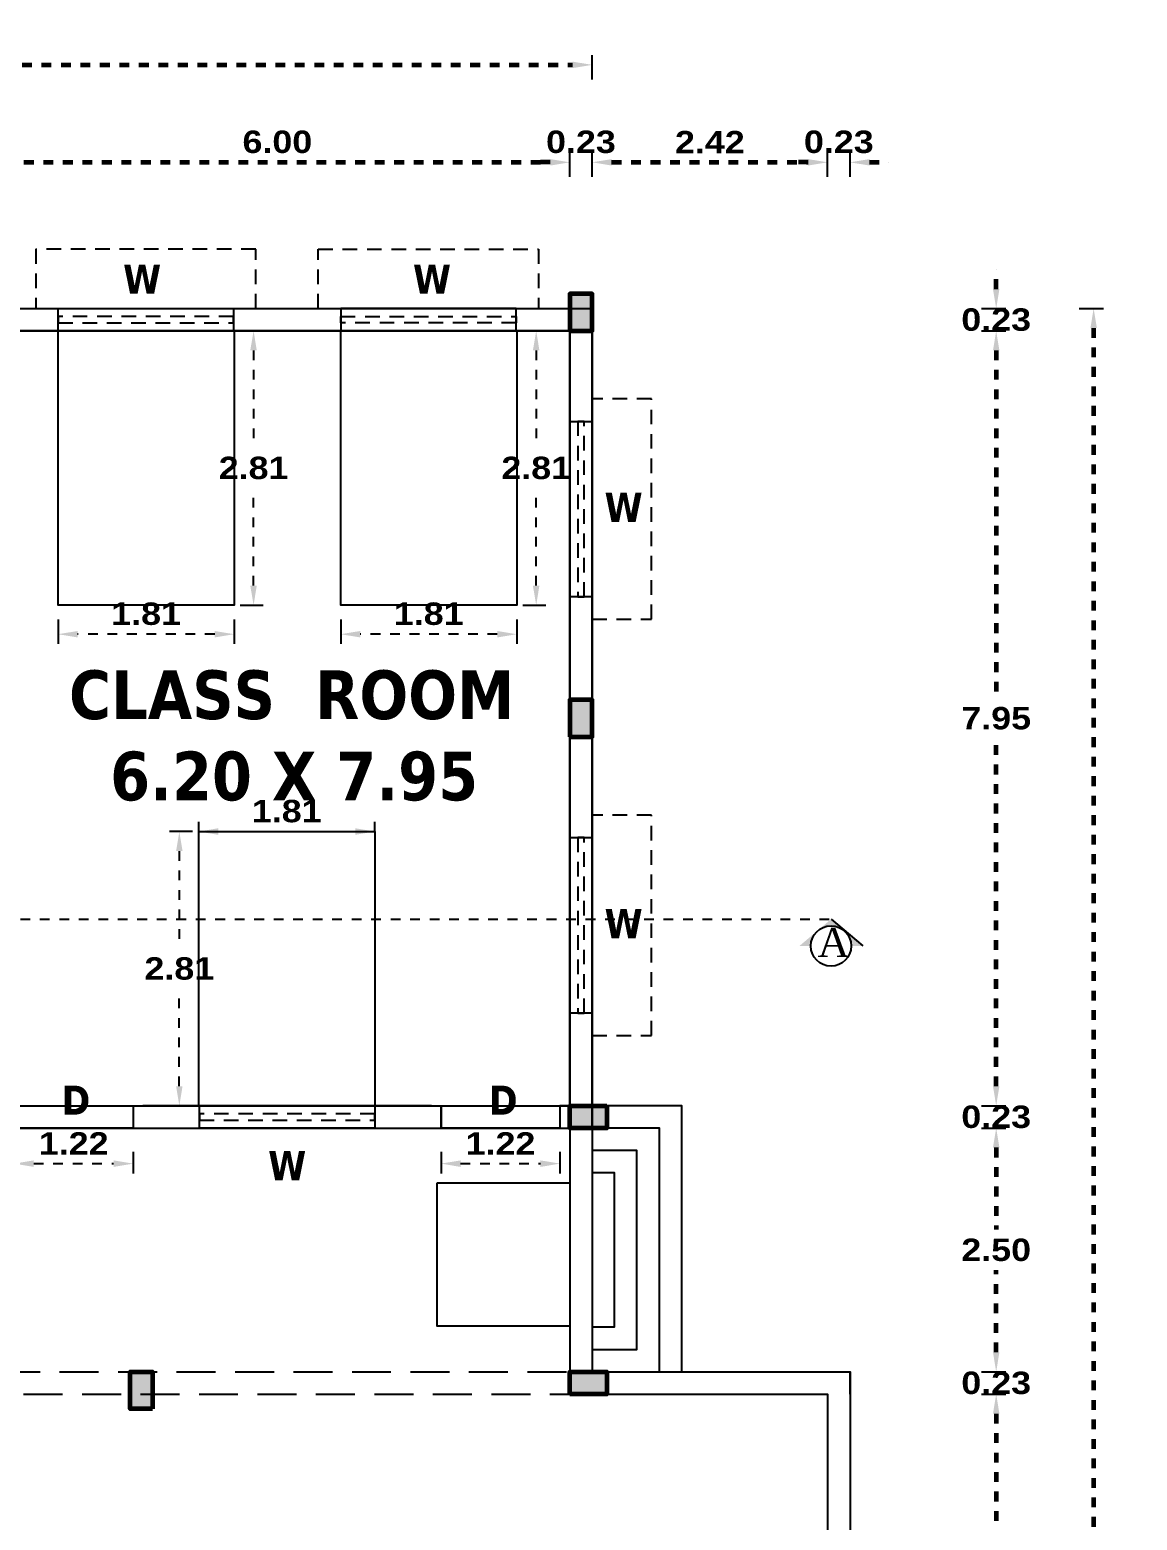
# Model space of a CAD drawing. Header units: metres. Extents: x 863 to 1571, y 626 to 804.
# Drawn here: x 947.66 to 959.03, y 685.01 to 700.3 of the extents above; entities that cross this region are included whole.
import ezdxf

# ---------------------------------------------------------------- set-up
doc = ezdxf.new("R2010")
doc.units = ezdxf.units.M
doc.header["$LTSCALE"] = 0.2
doc.header["$MEASUREMENT"] = 0
doc.header["$PDMODE"] = 2
for name, pattern in [('DASHDOT', [1, 0.5, -0.25, 0, -0.25]), ('DOT2', [0.125, 0, -0.125]), ('HIDDEN', [0.375, 0.25, -0.125])]:
    doc.linetypes.add(name, pattern=pattern)
doc.layers.get('0').update_dxf_attribs({"lineweight": 60})
for name, color, linetype in [('BLK_1_FLR_0_BLT_UP_AREA', 9, 'Continuous'), ('BLK_1_FLR_0_DRINKING_WATER', 2, 'Continuous'), ('BLK_1_FLR_0_EXIT_WIDTH_DOOR', 1, 'Continuous'), ('BLK_1_FLR_0_REGULAR_ROOM_14', 2, 'Continuous'), ('BLK_1_FLR_0_ROOM_14_LIGHT_VENTILATION_1', 232, 'Continuous'), ('DOOR_OPEN', 232, 'Continuous')]:
    doc.layers.add(name, color=color, linetype=linetype)
doc.styles.get("Standard").update_dxf_attribs({"font": 'ariblk.ttf', "height": 0.23})
doc.styles.add('style3', font='dutcheb.ttf')
doc.styles.add('TXT', font='txt.shx')
doc.dimstyles.get("Standard").update_dxf_attribs({"dimtxt": 0.23, "dimasz": 0.2, "dimexe": 0.12, "dimexo": 0.0625, "dimgap": 0.09, "dimtad": 1, "dimtih": 1, "dimtoh": 1, "dimzin": 1, "dimdsep": 46, "dimtxsty": 'Standard', "dimcen": 0.09, "dimazin": 0, "dimtfac": 1, "dimtix": 1, "dimtofl": 0, "dimtmove": 0, "dimatfit": 0, "dimfxl": 0, "dimtolj": 1, "dimtzin": 0, "dimarcsym": 0})

# ---------------------------------------------------------------- blocks, each defined once
blk = doc.blocks.new('A$C650768DD')
blk.add_hatch(color=4).paths.add_polyline_path([(0, 0), (0.23, 0), (0.23, 0.38), (0, 0.38)])
at = {"color": 1}
blk.add_lwpolyline([(0, 0), (0.23, 0), (0.23, 0.38), (0, 0.38)], close=True, dxfattribs=at)
blk = doc.blocks.new('*D231')
at = {"color": 0, "lineweight": -2}
for p, q in [((947.203, 698.79), (947.203, 699.04)), ((953.203, 698.79), (953.203, 699.04))]:
    blk.add_line(p, q, dxfattribs=at)
at = {"linetype": 'DOT2'}
blk.add_line((947.403, 698.94), (953.003, 698.94), dxfattribs=at)
at = {"lineweight": -2}
for points in [[(947.403, 698.973), (947.403, 698.907), (947.203, 698.94)], [(953.003, 698.973), (953.003, 698.907), (953.203, 698.94)]]:
    blk.add_solid(points, dxfattribs=at)
at = {"layer": 'Defpoints', "color": 0, "lineweight": -2}
for p in [(953.203, 698.94), (947.203, 697.21), (953.203, 697.21)]:
    blk.add_point(p, dxfattribs=at)
at = {"color": 0, "lineweight": -2, "insert": (950.203, 699.149), "char_height": 0.23, "attachment_point": 5}
blk.add_mtext('\\A1;6.00', dxfattribs=at)
blk = doc.blocks.new('*D232')
at = {"color": 0, "lineweight": -2}
for p, q in [((953.203, 698.79), (953.203, 699.04)), ((953.433, 698.79), (953.433, 699.04))]:
    blk.add_line(p, q, dxfattribs=at)
at = {"linetype": 'DOT2'}
for p, q in [((953.003, 698.94), (952.803, 698.94)), ((953.633, 698.94), (953.833, 698.94))]:
    blk.add_line(p, q, dxfattribs=at)
at = {"lineweight": -2}
for points in [[(953.003, 698.973), (953.003, 698.907), (953.203, 698.94)], [(953.633, 698.973), (953.633, 698.907), (953.433, 698.94)]]:
    blk.add_solid(points, dxfattribs=at)
at = {"layer": 'Defpoints', "color": 0, "lineweight": -2}
for p in [(953.433, 698.94), (953.203, 697.21), (953.433, 697.21)]:
    blk.add_point(p, dxfattribs=at)
at = {"color": 0, "lineweight": -2, "insert": (953.318, 699.149), "char_height": 0.23, "attachment_point": 5}
blk.add_mtext('\\A1;0.23', dxfattribs=at)
blk = doc.blocks.new('*D233')
at = {"color": 0, "lineweight": -2}
for p, q in [((867.783, 699.79), (867.783, 700.04)), ((953.433, 699.79), (953.433, 700.04))]:
    blk.add_line(p, q, dxfattribs=at)
at = {"linetype": 'DOT2'}
blk.add_line((867.983, 699.94), (953.233, 699.94), dxfattribs=at)
at = {"lineweight": -2}
for points in [[(867.983, 699.973), (867.983, 699.907), (867.783, 699.94)], [(953.233, 699.973), (953.233, 699.907), (953.433, 699.94)]]:
    blk.add_solid(points, dxfattribs=at)
at = {"layer": 'Defpoints', "color": 0, "lineweight": -2}
for p in [(953.433, 699.94), (867.783, 697.44), (953.433, 686.53)]:
    blk.add_point(p, dxfattribs=at)
at = {"color": 0, "lineweight": -2, "insert": (910.608, 700.149), "char_height": 0.23, "attachment_point": 5}
blk.add_mtext('\\A1;85.65', dxfattribs=at)
blk = doc.blocks.new('*D234')
at = {"color": 0, "lineweight": -2}
for p, q in [((953.433, 698.79), (953.433, 699.04)), ((955.849, 698.79), (955.849, 699.04))]:
    blk.add_line(p, q, dxfattribs=at)
at = {"linetype": 'DOT2'}
blk.add_line((953.633, 698.94), (955.649, 698.94), dxfattribs=at)
at = {"lineweight": -2}
for points in [[(953.633, 698.973), (953.633, 698.907), (953.433, 698.94)], [(955.649, 698.973), (955.649, 698.907), (955.849, 698.94)]]:
    blk.add_solid(points, dxfattribs=at)
at = {"layer": 'Defpoints', "color": 0, "lineweight": -2}
for p in [(955.849, 698.94), (953.433, 686.53), (955.849, 686.3)]:
    blk.add_point(p, dxfattribs=at)
at = {"color": 0, "lineweight": -2, "insert": (954.641, 699.147), "char_height": 0.23, "attachment_point": 5}
blk.add_mtext('\\A1;2.42', dxfattribs=at)
blk = doc.blocks.new('*D235')
at = {"color": 0, "lineweight": -2}
for p, q in [((955.849, 698.79), (955.849, 699.04)), ((956.079, 698.79), (956.079, 699.04))]:
    blk.add_line(p, q, dxfattribs=at)
at = {"linetype": 'DOT2'}
for p, q in [((955.649, 698.94), (955.449, 698.94)), ((956.279, 698.94), (956.479, 698.94))]:
    blk.add_line(p, q, dxfattribs=at)
at = {"lineweight": -2}
for points in [[(955.649, 698.973), (955.649, 698.907), (955.849, 698.94)], [(956.279, 698.973), (956.279, 698.907), (956.079, 698.94)]]:
    blk.add_solid(points, dxfattribs=at)
at = {"layer": 'Defpoints', "color": 0, "lineweight": -2}
for p in [(956.079, 698.94), (956.079, 686.53), (955.849, 686.3)]:
    blk.add_point(p, dxfattribs=at)
at = {"color": 0, "lineweight": -2, "insert": (955.964, 699.149), "char_height": 0.23, "attachment_point": 5}
blk.add_mtext('\\A1;0.23', dxfattribs=at)
blk = doc.blocks.new('*D236')
at = {"linetype": 'DOT2'}
for p, q in [((957.579, 697.64), (957.579, 697.84)), ((957.579, 697.01), (957.579, 696.81))]:
    blk.add_line(p, q, dxfattribs=at)
at = {"color": 0, "lineweight": -2}
for p, q in [((957.429, 697.44), (957.679, 697.44)), ((957.429, 697.21), (957.679, 697.21))]:
    blk.add_line(p, q, dxfattribs=at)
at = {"lineweight": -2}
for points in [[(957.546, 697.64), (957.612, 697.64), (957.579, 697.44)], [(957.546, 697.01), (957.612, 697.01), (957.579, 697.21)]]:
    blk.add_solid(points, dxfattribs=at)
at = {"layer": 'Defpoints', "color": 0, "lineweight": -2}
for p in [(953.203, 697.44), (953.203, 697.21), (957.579, 697.21)]:
    blk.add_point(p, dxfattribs=at)
at = {"color": 0, "lineweight": -2, "insert": (957.579, 697.325), "char_height": 0.23, "attachment_point": 5}
blk.add_mtext('\\A1;0.23', dxfattribs=at)
blk = doc.blocks.new('*D237')
at = {"color": 0, "lineweight": -2}
for p, q in [((957.429, 697.21), (957.679, 697.21)), ((957.429, 689.26), (957.679, 689.26))]:
    blk.add_line(p, q, dxfattribs=at)
at = {"linetype": 'DOT2'}
for p, q in [((957.579, 697.01), (957.579, 693.444)), ((957.579, 689.46), (957.579, 693.026))]:
    blk.add_line(p, q, dxfattribs=at)
at = {"lineweight": -2}
for points in [[(957.546, 697.01), (957.612, 697.01), (957.579, 697.21)], [(957.546, 689.46), (957.612, 689.46), (957.579, 689.26)]]:
    blk.add_solid(points, dxfattribs=at)
at = {"layer": 'Defpoints', "color": 0, "lineweight": -2}
for p in [(953.203, 697.21), (953.203, 689.26), (957.579, 689.26)]:
    blk.add_point(p, dxfattribs=at)
at = {"color": 0, "lineweight": -2, "insert": (957.579, 693.235), "char_height": 0.23, "attachment_point": 5}
blk.add_mtext('\\A1;7.95', dxfattribs=at)
blk = doc.blocks.new('*D238')
at = {"linetype": 'DOT2'}
for p, q in [((957.579, 689.46), (957.579, 689.66)), ((957.579, 688.83), (957.579, 688.63))]:
    blk.add_line(p, q, dxfattribs=at)
at = {"color": 0, "lineweight": -2}
for p, q in [((957.429, 689.26), (957.679, 689.26)), ((957.429, 689.03), (957.679, 689.03))]:
    blk.add_line(p, q, dxfattribs=at)
at = {"lineweight": -2}
for points in [[(957.546, 689.46), (957.612, 689.46), (957.579, 689.26)], [(957.546, 688.83), (957.612, 688.83), (957.579, 689.03)]]:
    blk.add_solid(points, dxfattribs=at)
at = {"layer": 'Defpoints', "color": 0, "lineweight": -2}
for p in [(953.203, 689.26), (953.203, 689.03), (957.579, 689.03)]:
    blk.add_point(p, dxfattribs=at)
at = {"color": 0, "lineweight": -2, "insert": (957.579, 689.145), "char_height": 0.23, "attachment_point": 5}
blk.add_mtext('\\A1;0.23', dxfattribs=at)
blk = doc.blocks.new('*D239')
at = {"color": 0, "lineweight": -2}
for p, q in [((957.429, 689.03), (957.679, 689.03)), ((957.429, 686.53), (957.679, 686.53))]:
    blk.add_line(p, q, dxfattribs=at)
at = {"linetype": 'DOT2'}
for p, q in [((957.579, 688.83), (957.579, 687.989)), ((957.579, 686.73), (957.579, 687.571))]:
    blk.add_line(p, q, dxfattribs=at)
at = {"lineweight": -2}
for points in [[(957.546, 688.83), (957.612, 688.83), (957.579, 689.03)], [(957.546, 686.73), (957.612, 686.73), (957.579, 686.53)]]:
    blk.add_solid(points, dxfattribs=at)
at = {"layer": 'Defpoints', "color": 0, "lineweight": -2}
for p in [(953.203, 689.03), (953.203, 686.53), (957.579, 686.53)]:
    blk.add_point(p, dxfattribs=at)
at = {"color": 0, "lineweight": -2, "insert": (957.579, 687.78), "char_height": 0.23, "attachment_point": 5}
blk.add_mtext('\\A1;2.50', dxfattribs=at)
blk = doc.blocks.new('*D240')
at = {"linetype": 'DOT2'}
for p, q in [((957.579, 686.73), (957.579, 686.93)), ((957.579, 686.1), (957.579, 685.9))]:
    blk.add_line(p, q, dxfattribs=at)
at = {"color": 0, "lineweight": -2}
for p, q in [((957.429, 686.53), (957.679, 686.53)), ((957.429, 686.3), (957.679, 686.3))]:
    blk.add_line(p, q, dxfattribs=at)
at = {"lineweight": -2}
for points in [[(957.546, 686.73), (957.612, 686.73), (957.579, 686.53)], [(957.546, 686.1), (957.612, 686.1), (957.579, 686.3)]]:
    blk.add_solid(points, dxfattribs=at)
at = {"layer": 'Defpoints', "color": 0, "lineweight": -2}
for p in [(953.203, 686.53), (953.215, 686.3), (957.579, 686.3)]:
    blk.add_point(p, dxfattribs=at)
at = {"color": 0, "lineweight": -2, "insert": (957.579, 686.415), "char_height": 0.23, "attachment_point": 5}
blk.add_mtext('\\A1;0.23', dxfattribs=at)
blk = doc.blocks.new('*D241')
at = {"color": 0, "lineweight": -2}
for p, q in [((957.429, 686.3), (957.679, 686.3)), ((957.429, 677.35), (957.679, 677.35))]:
    blk.add_line(p, q, dxfattribs=at)
at = {"linetype": 'DOT2'}
for p, q in [((957.579, 686.1), (957.579, 682.034)), ((957.579, 677.55), (957.579, 681.616))]:
    blk.add_line(p, q, dxfattribs=at)
at = {"lineweight": -2}
for points in [[(957.546, 686.1), (957.612, 686.1), (957.579, 686.3)], [(957.546, 677.55), (957.612, 677.55), (957.579, 677.35)]]:
    blk.add_solid(points, dxfattribs=at)
at = {"layer": 'Defpoints', "color": 0, "lineweight": -2}
for p in [(953.215, 686.3), (953.393, 677.35), (957.579, 677.35)]:
    blk.add_point(p, dxfattribs=at)
at = {"color": 0, "lineweight": -2, "insert": (957.579, 681.825), "char_height": 0.23, "attachment_point": 5}
blk.add_mtext('\\A1;8.95', dxfattribs=at)
blk = doc.blocks.new('*D247')
at = {"color": 0, "lineweight": -2}
for p, q in [((958.429, 697.44), (958.679, 697.44)), ((958.429, 666.21), (958.679, 666.21))]:
    blk.add_line(p, q, dxfattribs=at)
at = {"linetype": 'DOT2'}
for p, q in [((958.579, 697.24), (958.579, 682.034)), ((958.579, 666.41), (958.579, 681.616))]:
    blk.add_line(p, q, dxfattribs=at)
at = {"lineweight": -2}
for points in [[(958.546, 697.24), (958.612, 697.24), (958.579, 697.44)], [(958.546, 666.41), (958.612, 666.41), (958.579, 666.21)]]:
    blk.add_solid(points, dxfattribs=at)
at = {"layer": 'Defpoints', "color": 0, "lineweight": -2}
for p in [(953.203, 697.44), (953.203, 666.21), (958.579, 666.21)]:
    blk.add_point(p, dxfattribs=at)
at = {"color": 0, "lineweight": -2, "insert": (958.579, 681.825), "char_height": 0.23, "attachment_point": 5}
blk.add_mtext('\\A1;31.23', dxfattribs=at)
blk = doc.blocks.new('*D367')
at = {"layer": 'BLK_1_FLR_0_ROOM_14_LIGHT_VENTILATION_1', "color": 232, "lineweight": -2}
for p, q in [((949.333, 692.073), (949.097, 692.073)), ((949.333, 689.26), (949.097, 689.26))]:
    blk.add_line(p, q, dxfattribs=at)
at = {"layer": 'BLK_1_FLR_0_ROOM_14_LIGHT_VENTILATION_1', "color": 232, "linetype": 'DOT2'}
for p, q in [((949.197, 691.873), (949.197, 690.875)), ((949.197, 689.46), (949.197, 690.458))]:
    blk.add_line(p, q, dxfattribs=at)
at = {"layer": 'BLK_1_FLR_0_ROOM_14_LIGHT_VENTILATION_1', "color": 232, "lineweight": -2}
for points in [[(949.164, 691.873), (949.23, 691.873), (949.197, 692.073)], [(949.164, 689.46), (949.23, 689.46), (949.197, 689.26)]]:
    blk.add_solid(points, dxfattribs=at)
at = {"layer": 'Defpoints', "color": 0, "lineweight": -2}
for p in [(949.197, 692.073), (949.396, 692.073), (949.396, 689.26)]:
    blk.add_point(p, dxfattribs=at)
at = {"layer": 'BLK_1_FLR_0_ROOM_14_LIGHT_VENTILATION_1', "color": 232, "lineweight": -2, "insert": (949.197, 690.667), "char_height": 0.23, "attachment_point": 5}
blk.add_mtext('\\A1;2.81', dxfattribs=at)
blk = doc.blocks.new('*D368')
at = {"layer": 'BLK_1_FLR_0_ROOM_14_LIGHT_VENTILATION_1', "color": 232, "lineweight": -2}
for p, q in [((949.396, 692.073), (949.396, 692.173)), ((951.203, 692.073), (951.203, 692.173))]:
    blk.add_line(p, q, dxfattribs=at)
at = {"layer": 'BLK_1_FLR_0_ROOM_14_LIGHT_VENTILATION_1', "color": 232, "linetype": 'DOT2'}
blk.add_line((949.596, 692.073), (951.003, 692.073), dxfattribs=at)
at = {"layer": 'BLK_1_FLR_0_ROOM_14_LIGHT_VENTILATION_1', "color": 232, "lineweight": -2}
for points in [[(949.596, 692.107), (949.596, 692.04), (949.396, 692.073)], [(951.003, 692.107), (951.003, 692.04), (951.203, 692.073)]]:
    blk.add_solid(points, dxfattribs=at)
at = {"layer": 'Defpoints', "color": 0, "lineweight": -2}
for p in [(949.396, 692.073), (951.203, 692.073), (951.203, 692.073)]:
    blk.add_point(p, dxfattribs=at)
at = {"layer": 'BLK_1_FLR_0_ROOM_14_LIGHT_VENTILATION_1', "color": 232, "lineweight": -2, "insert": (950.299, 692.282), "char_height": 0.23, "attachment_point": 5}
blk.add_mtext('\\A1;1.81', dxfattribs=at)
blk = doc.blocks.new('*D363')
at = {"layer": 'BLK_1_FLR_0_ROOM_14_LIGHT_VENTILATION_1', "color": 232, "lineweight": -2}
for p, q in [((949.822, 697.21), (950.059, 697.21)), ((949.822, 694.397), (950.059, 694.397))]:
    blk.add_line(p, q, dxfattribs=at)
at = {"layer": 'BLK_1_FLR_0_ROOM_14_LIGHT_VENTILATION_1', "color": 232, "linetype": 'DOT2'}
for p, q in [((949.959, 697.01), (949.959, 696.012)), ((949.959, 694.597), (949.959, 695.594))]:
    blk.add_line(p, q, dxfattribs=at)
at = {"layer": 'BLK_1_FLR_0_ROOM_14_LIGHT_VENTILATION_1', "color": 232, "lineweight": -2}
for points in [[(949.925, 697.01), (949.992, 697.01), (949.959, 697.21)], [(949.925, 694.597), (949.992, 694.597), (949.959, 694.397)]]:
    blk.add_solid(points, dxfattribs=at)
at = {"layer": 'Defpoints', "color": 0, "lineweight": -2}
for p in [(949.76, 697.21), (949.76, 694.397), (949.959, 694.397)]:
    blk.add_point(p, dxfattribs=at)
at = {"layer": 'BLK_1_FLR_0_ROOM_14_LIGHT_VENTILATION_1', "color": 232, "lineweight": -2, "insert": (949.959, 695.803), "char_height": 0.23, "attachment_point": 5}
blk.add_mtext('\\A1;2.81', dxfattribs=at)
blk = doc.blocks.new('*D364')
at = {"layer": 'BLK_1_FLR_0_ROOM_14_LIGHT_VENTILATION_1', "color": 232, "lineweight": -2}
for p, q in [((947.953, 694.248), (947.953, 693.998)), ((949.76, 694.248), (949.76, 693.998))]:
    blk.add_line(p, q, dxfattribs=at)
at = {"layer": 'BLK_1_FLR_0_ROOM_14_LIGHT_VENTILATION_1', "color": 232, "linetype": 'DOT2'}
blk.add_line((949.56, 694.098), (948.153, 694.098), dxfattribs=at)
at = {"layer": 'BLK_1_FLR_0_ROOM_14_LIGHT_VENTILATION_1', "color": 232, "lineweight": -2}
for points in [[(948.153, 694.131), (948.153, 694.065), (947.953, 694.098)], [(949.56, 694.131), (949.56, 694.065), (949.76, 694.098)]]:
    blk.add_solid(points, dxfattribs=at)
at = {"layer": 'Defpoints', "color": 0, "lineweight": -2}
for p in [(947.953, 694.397), (949.76, 694.397), (947.953, 694.098)]:
    blk.add_point(p, dxfattribs=at)
at = {"layer": 'BLK_1_FLR_0_ROOM_14_LIGHT_VENTILATION_1', "color": 232, "lineweight": -2, "insert": (948.856, 694.307), "char_height": 0.23, "attachment_point": 5}
blk.add_mtext('\\A1;1.81', dxfattribs=at)
blk = doc.blocks.new('*D365')
at = {"layer": 'BLK_1_FLR_0_ROOM_14_LIGHT_VENTILATION_1', "color": 232, "lineweight": -2}
for p, q in [((952.722, 697.21), (952.959, 697.21)), ((952.722, 694.397), (952.959, 694.397))]:
    blk.add_line(p, q, dxfattribs=at)
at = {"layer": 'BLK_1_FLR_0_ROOM_14_LIGHT_VENTILATION_1', "color": 232, "linetype": 'DOT2'}
for p, q in [((952.859, 697.01), (952.859, 696.012)), ((952.859, 694.597), (952.859, 695.594))]:
    blk.add_line(p, q, dxfattribs=at)
at = {"layer": 'BLK_1_FLR_0_ROOM_14_LIGHT_VENTILATION_1', "color": 232, "lineweight": -2}
for points in [[(952.825, 697.01), (952.892, 697.01), (952.859, 697.21)], [(952.825, 694.597), (952.892, 694.597), (952.859, 694.397)]]:
    blk.add_solid(points, dxfattribs=at)
at = {"layer": 'Defpoints', "color": 0, "lineweight": -2}
for p in [(952.66, 697.21), (952.66, 694.397), (952.859, 694.397)]:
    blk.add_point(p, dxfattribs=at)
at = {"layer": 'BLK_1_FLR_0_ROOM_14_LIGHT_VENTILATION_1', "color": 232, "lineweight": -2, "insert": (952.859, 695.803), "char_height": 0.23, "attachment_point": 5}
blk.add_mtext('\\A1;2.81', dxfattribs=at)
blk = doc.blocks.new('*D366')
at = {"layer": 'BLK_1_FLR_0_ROOM_14_LIGHT_VENTILATION_1', "color": 232, "lineweight": -2}
for p, q in [((950.853, 694.248), (950.853, 693.998)), ((952.66, 694.248), (952.66, 693.998))]:
    blk.add_line(p, q, dxfattribs=at)
at = {"layer": 'BLK_1_FLR_0_ROOM_14_LIGHT_VENTILATION_1', "color": 232, "linetype": 'DOT2'}
blk.add_line((952.46, 694.098), (951.053, 694.098), dxfattribs=at)
at = {"layer": 'BLK_1_FLR_0_ROOM_14_LIGHT_VENTILATION_1', "color": 232, "lineweight": -2}
for points in [[(951.053, 694.131), (951.053, 694.065), (950.853, 694.098)], [(952.46, 694.131), (952.46, 694.065), (952.66, 694.098)]]:
    blk.add_solid(points, dxfattribs=at)
at = {"layer": 'Defpoints', "color": 0, "lineweight": -2}
for p in [(950.853, 694.397), (952.66, 694.397), (950.853, 694.098)]:
    blk.add_point(p, dxfattribs=at)
at = {"layer": 'BLK_1_FLR_0_ROOM_14_LIGHT_VENTILATION_1', "color": 232, "lineweight": -2, "insert": (951.756, 694.307), "char_height": 0.23, "attachment_point": 5}
blk.add_mtext('\\A1;1.81', dxfattribs=at)
blk = doc.blocks.new('*D470')
at = {"layer": 'BLK_1_FLR_0_EXIT_WIDTH_DOOR', "color": 2, "lineweight": -2}
for p, q in [((947.503, 688.786), (947.503, 688.566)), ((948.723, 688.786), (948.723, 688.566))]:
    blk.add_line(p, q, dxfattribs=at)
at = {"layer": 'BLK_1_FLR_0_EXIT_WIDTH_DOOR', "color": 2, "linetype": 'DOT2'}
blk.add_line((947.703, 688.666), (948.523, 688.666), dxfattribs=at)
at = {"layer": 'BLK_1_FLR_0_EXIT_WIDTH_DOOR', "color": 2, "lineweight": -2}
for points in [[(947.703, 688.699), (947.703, 688.632), (947.503, 688.666)], [(948.523, 688.699), (948.523, 688.632), (948.723, 688.666)]]:
    blk.add_solid(points, dxfattribs=at)
at = {"layer": 'Defpoints', "color": 0, "lineweight": -2}
for p in [(947.503, 689.03), (948.723, 689.03), (948.723, 688.666)]:
    blk.add_point(p, dxfattribs=at)
at = {"layer": 'BLK_1_FLR_0_EXIT_WIDTH_DOOR', "color": 2, "lineweight": -2, "insert": (948.113, 688.873), "char_height": 0.23, "attachment_point": 5}
blk.add_mtext('\\A1;1.22', dxfattribs=at)
blk = doc.blocks.new('*D471')
at = {"layer": 'BLK_1_FLR_0_EXIT_WIDTH_DOOR', "color": 2, "lineweight": -2}
for p, q in [((951.883, 688.786), (951.883, 688.566)), ((953.103, 688.786), (953.103, 688.566))]:
    blk.add_line(p, q, dxfattribs=at)
at = {"layer": 'BLK_1_FLR_0_EXIT_WIDTH_DOOR', "color": 2, "linetype": 'DOT2'}
blk.add_line((952.083, 688.666), (952.903, 688.666), dxfattribs=at)
at = {"layer": 'BLK_1_FLR_0_EXIT_WIDTH_DOOR', "color": 2, "lineweight": -2}
for points in [[(952.083, 688.699), (952.083, 688.632), (951.883, 688.666)], [(952.903, 688.699), (952.903, 688.632), (953.103, 688.666)]]:
    blk.add_solid(points, dxfattribs=at)
at = {"layer": 'Defpoints', "color": 0, "lineweight": -2}
for p in [(951.883, 689.03), (953.103, 689.03), (953.103, 688.666)]:
    blk.add_point(p, dxfattribs=at)
at = {"layer": 'BLK_1_FLR_0_EXIT_WIDTH_DOOR', "color": 2, "lineweight": -2, "insert": (952.493, 688.873), "char_height": 0.23, "attachment_point": 5}
blk.add_mtext('\\A1;1.22', dxfattribs=at)

msp = doc.modelspace()

# ---------------------------------------------------------------- hatches: boundary and pattern name
at = {"lineweight": -2}
msp.add_hatch(color=256, dxfattribs=at).paths.add_polyline_path([(955.884, 691.173), (955.56, 690.899), (955.677, 690.899, -1), (956.091, 690.899), (956.209, 690.899)])

# ---------------------------------------------------------------- linework, layer by layer
for p, q in [((867.783, 697.44), (953.433, 697.44)), ((867.783, 697.44), (953.433, 697.44)), ((953.433, 689.03), (953.433, 697.44)), ((953.433, 697.44), (953.433, 686.53)), ((953.433, 697.44), (953.433, 689.03)), ((945.003, 697.21), (952.953, 697.21)), ((953.203, 689.26), (953.203, 697.21)), ((953.433, 689.03), (953.433, 697.21)), ((948.723, 689.26), (951.883, 689.26)), ((948.723, 689.26), (951.883, 689.26)), ((948.723, 689.26), (951.883, 689.26)), ((948.723, 689.26), (951.883, 689.26)), ((948.723, 689.26), (948.723, 689.03)), ((951.783, 689.26), (948.823, 689.26)), ((951.733, 689.26), (950.903, 689.26)), ((951.883, 689.26), (951.883, 689.03)), ((951.883, 689.26), (951.883, 689.03)), ((953.203, 689.26), (953.103, 689.26)), ((953.103, 689.26), (953.203, 689.26)), ((953.103, 689.26), (953.203, 689.26)), ((953.103, 689.26), (953.103, 689.03)), ((953.433, 689.26), (953.433, 689.03)), ((953.433, 689.03), (953.433, 689.26)), ((934.113, 689.03), (953.203, 689.03)), ((953.433, 686.53), (956.079, 686.53)), ((956.079, 686.3), (956.079, 686.53)), ((956.079, 686.53), (956.079, 677.12)), ((955.849, 686.3), (955.849, 677.35))]:
    msp.add_line(p, q, dxfattribs=at)
at = {"linetype": 'DASHDOT', "lineweight": -2}
msp.add_line((865.766, 691.173), (955.884, 691.173), dxfattribs=at)
at = {"linetype": 'Continuous', "lineweight": -2}
msp.add_line((955.884, 691.173), (956.209, 690.899), dxfattribs=at)
at = {"linetype": 'HIDDEN', "lineweight": -2, "ltscale": 3}
for points in [[(949.983, 697.44), (949.983, 698.05), (947.723, 698.05), (947.723, 697.44)], [(950.623, 697.44), (950.623, 698.05), (952.883, 698.05), (952.883, 697.44)], [(953.433, 694.252), (954.043, 694.252), (954.043, 696.512), (953.433, 696.512)], [(953.433, 689.981), (954.043, 689.981), (954.043, 692.241), (953.433, 692.241)]]:
    msp.add_lwpolyline(points, dxfattribs=at)
at = {"lineweight": -2}
for points in [[(947.953, 697.44), (949.753, 697.44), (949.753, 697.21), (947.953, 697.21)], [(952.653, 697.44), (950.853, 697.44), (950.853, 697.21), (952.653, 697.21)], [(953.433, 696.282), (953.433, 694.482), (953.203, 694.482), (953.203, 696.282)], [(953.433, 692.011), (953.433, 690.211), (953.203, 690.211), (953.203, 692.011)], [(951.203, 689.03), (949.403, 689.03), (949.403, 689.26), (951.203, 689.26)], [(951.203, 689.03), (949.403, 689.03), (949.403, 689.26), (951.203, 689.26)]]:
    msp.add_lwpolyline(points, close=True, dxfattribs=at)
at = {"linetype": 'HIDDEN', "lineweight": -2, "ltscale": 3}
for points in [[(947.953, 697.292), (949.753, 697.292), (949.753, 697.358), (947.953, 697.358)], [(952.653, 697.292), (950.853, 697.292), (950.853, 697.358), (952.653, 697.358)], [(953.285, 696.282), (953.285, 694.482), (953.351, 694.482), (953.351, 696.282)], [(953.285, 692.011), (953.285, 690.211), (953.351, 690.211), (953.351, 692.011)], [(951.203, 689.178), (949.403, 689.178), (949.403, 689.112), (951.203, 689.112)]]:
    msp.add_lwpolyline(points, close=True, dxfattribs=at)
at = {"lineweight": -2}
for points in [[(872.713, 664.94), (868.013, 664.94), (868.013, 686.3), (868.013, 697.21), (953.203, 697.21), (953.203, 686.3), (955.849, 686.3), (955.849, 677.35), (953.203, 677.35), (953.203, 666.44), (919.911, 666.44), (919.911, 677.119), (934.343, 677.119), (934.343, 686.53), (878.693, 686.53), (878.692, 664.94), (876.853, 664.94)], [(948.823, 689.26), (951.783, 689.26)], [(948.823, 689.26), (951.783, 689.26)], [(954.353, 686.53), (954.353, 689.26), (953.433, 689.26)], [(953.433, 686.53), (954.123, 686.53), (954.123, 689.03), (953.433, 689.03)], [(953.433, 686.76), (953.893, 686.76), (953.893, 688.8), (953.433, 688.8)], [(953.433, 686.99), (953.663, 686.99), (953.663, 688.57), (953.433, 688.57)]]:
    msp.add_lwpolyline(points, dxfattribs=at)
at = {"linetype": 'HIDDEN', "lineweight": -2, "ltscale": 8}
for points in [[(953.202, 677.12), (943.169, 677.12), (943.169, 686.53), (953.203, 686.53)], [(953.203, 677.35), (943.399, 677.35), (943.399, 686.3), (953.203, 686.3)]]:
    msp.add_lwpolyline(points, dxfattribs=at)
at = {"lineweight": -2}
msp.add_circle((955.884, 690.899), 0.207, dxfattribs=at)
at = {"layer": 'BLK_1_FLR_0_BLT_UP_AREA', "color": 26, "lineweight": -2}
msp.add_lwpolyline([(867.783, 664.71), (867.783, 697.44), (953.433, 697.44), (953.433, 686.53), (956.079, 686.53), (956.079, 677.12), (953.433, 677.12), (953.433, 666.21), (919.679, 666.21), (919.681, 677.349), (934.113, 677.349), (934.113, 686.3), (878.923, 686.3), (878.922, 664.71)], close=True, dxfattribs=at)
at = {"layer": 'BLK_1_FLR_0_DRINKING_WATER', "color": 7, "lineweight": -2}
msp.add_lwpolyline([(951.844, 688.468), (953.203, 688.468), (953.203, 686.999), (951.844, 686.999)], close=True, dxfattribs=at)
at = {"layer": 'BLK_1_FLR_0_REGULAR_ROOM_14', "color": 3, "lineweight": -2}
msp.add_lwpolyline([(947.203, 689.26), (953.203, 689.26), (953.203, 697.21), (947.203, 697.21)], close=True, dxfattribs=at)
at = {"layer": 'BLK_1_FLR_0_ROOM_14_LIGHT_VENTILATION_1', "color": 232, "lineweight": -2}
for points in [[(949.76, 697.21), (949.76, 694.397), (947.953, 694.397), (947.953, 697.21)], [(952.66, 697.21), (952.66, 694.397), (950.853, 694.397), (950.853, 697.21)], [(949.396, 689.26), (949.396, 692.073), (951.203, 692.073), (951.203, 689.26)]]:
    msp.add_lwpolyline(points, close=True, dxfattribs=at)
at = {"layer": 'DOOR_OPEN', "color": 2, "lineweight": -2}
for points in [[(947.503, 689.26), (948.723, 689.26), (948.723, 689.03), (947.503, 689.03)], [(951.883, 689.26), (953.103, 689.26), (953.103, 689.03), (951.883, 689.03)]]:
    msp.add_lwpolyline(points, close=True, dxfattribs=at)

# ---------------------------------------------------------------- block references
at = {"lineweight": -2}
for p in [(953.203, 697.21), (953.203, 693.045)]:
    msp.add_blockref('A$C650768DD', p, dxfattribs=at)
at = {"lineweight": -2, "xscale": -1}
for p, rotation in [((953.583, 689.26), 90), ((953.583, 689.26), 90), ((953.203, 686.3), 270)]:
    msp.add_blockref('A$C650768DD', p, dxfattribs=dict(at, rotation=rotation))
msp.add_blockref('A$C650768DD', (948.922, 686.15), dxfattribs=at)

# ---------------------------------------------------------------- texts
at = {"linetype": 'Continuous', "lineweight": -2, "style": 'style3'}
msp.add_text('A', height=0.3, dxfattribs=at).set_placement((955.747, 690.786))
at = {"lineweight": -2, "style": 'TXT'}
for s, insert, char_height, width, attachment_point in [('{\\fTahoma|b1|i0|c0|p34;W}', (948.62, 697.591), 0.3, 35.65845, 7), ('{\\fTahoma|b1|i0|c0|p34;W}', (951.985, 697.591), 0.3, 35.65845, 9), ('{\\fTahoma|b1|i0|c0|p34;W}', (953.951, 695.549), 0.3, 35.65845, 3), ('{\\fTahoma|b1|i0|c0|p34;\\W2.72503; \\W1;CLASS  ROOM\\P{\\W4.782534; }6.20 X 7.95}', (947.505, 692.384), 0.5, 5.79384, 7), ('{\\fTahoma|b1|i0|c0|p34;W}', (953.951, 691.278), 0.3, 35.65845, 3), ('{\\fTahoma|b1|i0|c0|p34;D}', (947.989, 689.467), 0.3, 35.65845, 1), ('{\\fTahoma|b1|i0|c0|p34;D}', (952.668, 689.467), 0.3, 35.65845, 3), ('{\\fTahoma|b1|i0|c0|p34;W}', (950.499, 688.795), 0.3, 35.65845, 3)]:
    msp.add_mtext(s, dxfattribs=dict(at, insert=insert, char_height=char_height, width=width, attachment_point=attachment_point))

# ---------------------------------------------------------------- dimensions: what is measured, and where the dimension line sits
at = {"lineweight": -2}
for base, p1, p2, override, picture, middle in [((953.433, 699.94), (867.783, 697.44), (953.433, 686.53), {"dimtxt": 0.21, "dimexe": 0.1, "dimclrd": 256, "dimfxl": 0.15, "dimlwd": 65535, "dimarcsym": 2}, '*D233', (910.608, 700.149)), ((953.203, 698.94), (947.203, 697.21), (953.203, 697.21), {"dimtxt": 0.21, "dimexe": 0.1, "dimclrd": 256, "dimtmove": 1, "dimfxl": 0.15, "dimlwd": 65535, "dimarcsym": 2}, '*D231', (950.203, 699.149)), ((953.433, 698.94), (953.203, 697.21), (953.433, 697.21), {"dimtxt": 0.21, "dimexe": 0.1, "dimclrd": 256, "dimtmove": 1, "dimfxl": 0.15, "dimlwd": 65535, "dimarcsym": 2}, '*D232', (953.318, 699.149)), ((955.849, 698.94), (953.433, 686.53), (955.849, 686.3), {"dimtxt": 0.21, "dimexe": 0.1, "dimclrd": 256, "dimfxl": 0.15, "dimlwd": 65535, "dimarcsym": 2}, '*D234', (954.641, 699.147)), ((956.079, 698.94), (955.849, 686.3), (956.079, 686.53), {"dimtxt": 0.21, "dimexe": 0.1, "dimclrd": 256, "dimtmove": 1, "dimfxl": 0.15, "dimlwd": 65535, "dimarcsym": 2}, '*D235', (955.964, 699.149))]:
    dim = msp.add_linear_dim(base=base, p1=p1, p2=p2, dimstyle='Standard', override=override, dxfattribs=at)
    dim.commit()
    dim.dimension.update_dxf_attribs({"geometry": picture, "text_midpoint": middle})
for base, p1, p2, override, picture, middle in [((957.579, 697.21), (953.203, 697.44), (953.203, 697.21), {"dimtxt": 0.21, "dimexe": 0.1, "dimclrd": 256, "dimfxl": 0.15, "dimlwd": 65535, "dimarcsym": 2}, '*D236', (957.579, 697.325)), ((958.579, 666.21), (953.203, 697.44), (953.203, 666.21), {"dimtxt": 0.21, "dimexe": 0.1, "dimclrd": 256, "dimfxl": 0.15, "dimlwd": 65535, "dimarcsym": 2}, '*D247', (958.579, 681.825)), ((957.579, 689.26), (953.203, 697.21), (953.203, 689.26), {"dimtxt": 0.21, "dimexe": 0.1, "dimclrd": 256, "dimtmove": 1, "dimfxl": 0.15, "dimlwd": 65535, "dimarcsym": 2}, '*D237', (957.579, 693.235)), ((957.579, 689.03), (953.203, 689.26), (953.203, 689.03), {"dimtxt": 0.21, "dimexe": 0.1, "dimclrd": 256, "dimtmove": 1, "dimfxl": 0.15, "dimlwd": 65535, "dimarcsym": 2}, '*D238', (957.579, 689.145)), ((957.579, 686.53), (953.203, 689.03), (953.203, 686.53), {"dimtxt": 0.21, "dimexe": 0.1, "dimclrd": 256, "dimtmove": 1, "dimfxl": 0.15, "dimlwd": 65535, "dimarcsym": 2}, '*D239', (957.579, 687.78)), ((957.579, 686.3), (953.203, 686.53), (953.215, 686.3), {"dimtxt": 0.21, "dimexe": 0.1, "dimclrd": 256, "dimtmove": 1, "dimfxl": 0.15, "dimlwd": 65535, "dimarcsym": 2}, '*D240', (957.579, 686.415)), ((957.579, 677.35), (953.215, 686.3), (953.393, 677.35), {"dimtxt": 0.21, "dimexe": 0.1, "dimclrd": 256, "dimtmove": 1, "dimfxl": 0.15, "dimlwd": 65535, "dimarcsym": 2}, '*D241', (957.579, 681.825))]:
    dim = msp.add_linear_dim(base=base, p1=p1, p2=p2, angle=90, dimstyle='Standard', override=override, dxfattribs=at)
    dim.commit()
    dim.dimension.update_dxf_attribs({"geometry": picture, "text_midpoint": middle})
at = {"layer": 'BLK_1_FLR_0_EXIT_WIDTH_DOOR', "color": 2, "lineweight": -2}
for base, p1, p2, picture, middle in [((948.723, 688.666), (947.503, 689.03), (948.723, 689.03), '*D470', (948.113, 688.873)), ((953.103, 688.666), (951.883, 689.03), (953.103, 689.03), '*D471', (952.493, 688.873))]:
    dim = msp.add_linear_dim(base=base, p1=p1, p2=p2, dimstyle='Standard', override={"dimexe": 0.1, "dimclrd": 2, "dimclre": 2, "dimclrt": 2, "dimlwd": 65535, "dimarcsym": 2}, dxfattribs=at)
    dim.commit()
    dim.dimension.update_dxf_attribs({"geometry": picture, "text_midpoint": middle})
at = {"layer": 'BLK_1_FLR_0_ROOM_14_LIGHT_VENTILATION_1', "color": 232, "lineweight": -2}
for base, p1, p2, angle, picture, middle in [((949.959, 694.397), (949.76, 697.21), (949.76, 694.397), 270, '*D363', (949.959, 695.803)), ((952.859, 694.397), (952.66, 697.21), (952.66, 694.397), 270, '*D365', (952.859, 695.803)), ((951.203, 692.073), (949.396, 692.073), (951.203, 692.073), 180, '*D368', (950.299, 692.282)), ((949.197, 692.073), (949.396, 689.26), (949.396, 692.073), 90, '*D367', (949.197, 690.667))]:
    dim = msp.add_linear_dim(base=base, p1=p1, p2=p2, angle=angle, dimstyle='Standard', override={"dimexe": 0.1, "dimclrd": 232, "dimclre": 232, "dimclrt": 232, "dimfxl": 0.15, "dimlwd": 65535, "dimarcsym": 2}, dxfattribs=at)
    dim.commit()
    dim.dimension.update_dxf_attribs({"geometry": picture, "text_midpoint": middle})
for base, p1, p2, picture, middle in [((947.953, 694.098), (949.76, 694.397), (947.953, 694.397), '*D364', (948.856, 694.307)), ((950.853, 694.098), (952.66, 694.397), (950.853, 694.397), '*D366', (951.756, 694.307))]:
    dim = msp.add_linear_dim(base=base, p1=p1, p2=p2, dimstyle='Standard', override={"dimexe": 0.1, "dimclrd": 232, "dimclre": 232, "dimclrt": 232, "dimfxl": 0.15, "dimlwd": 65535, "dimarcsym": 2}, dxfattribs=at)
    dim.commit()
    dim.dimension.update_dxf_attribs({"geometry": picture, "text_midpoint": middle})

doc.saveas('drawing.dxf')
